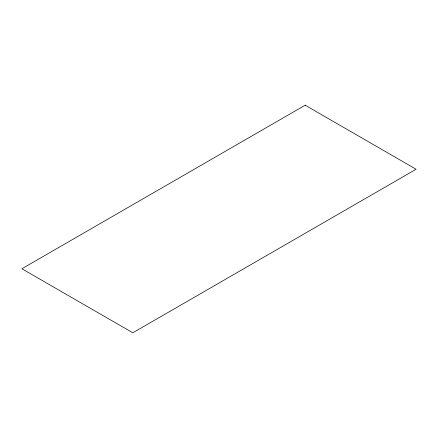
<?xml version="1.0" encoding="UTF-8"?>
<svg xmlns="http://www.w3.org/2000/svg" width="438" height="438" viewBox="0 0 438 438"><rect width="100%" height="100%" fill="white"/><g stroke="black" fill="none" stroke-linecap="round" stroke-linejoin="round"><path stroke-width="0.66" d="M305.171 105.208L21.9 268.751L132.829 332.792L416.1 169.249L305.171 105.208"/></g></svg>
